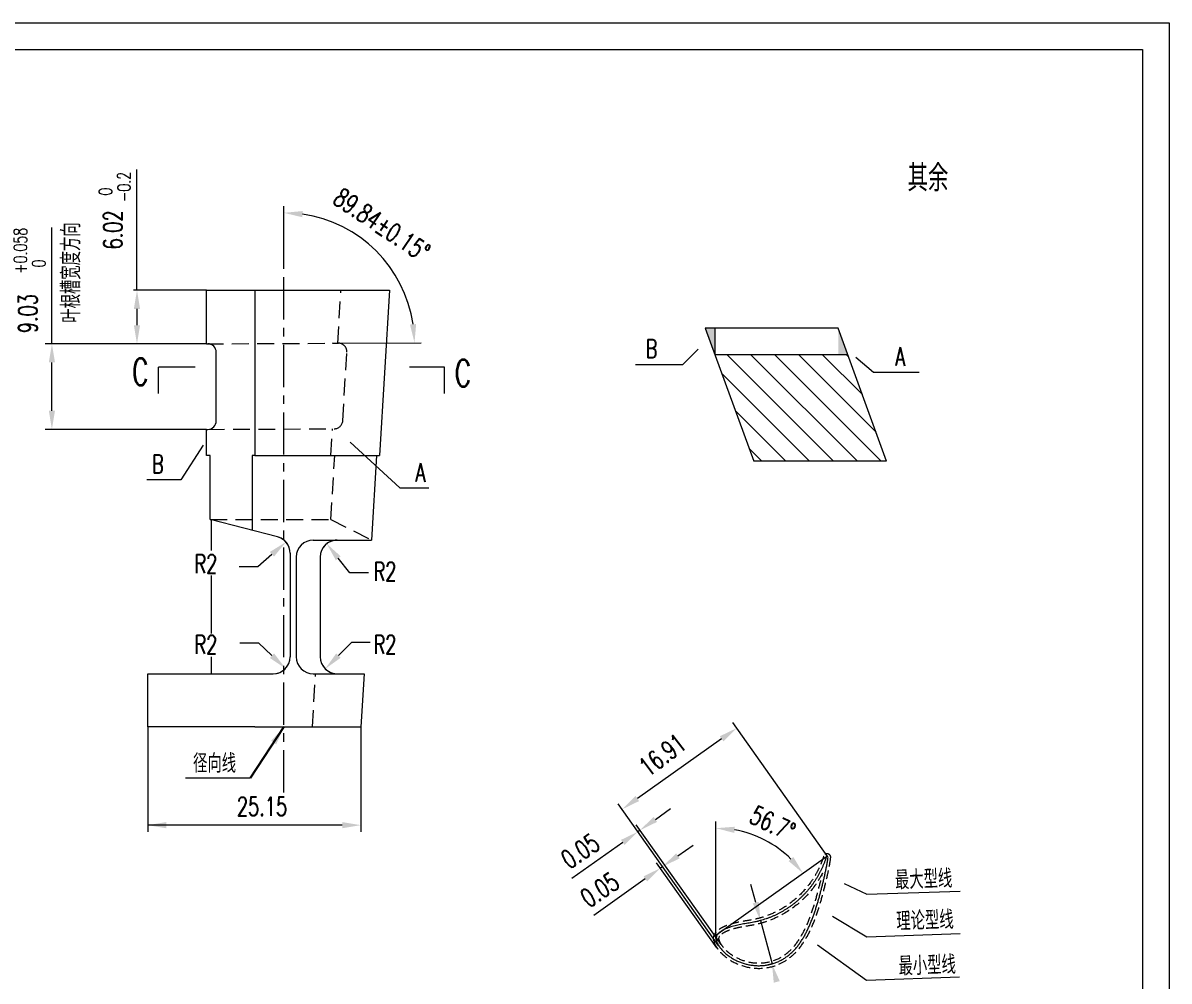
# Model space of a CAD drawing. Header units: inches. Extents: x 1744 to 2164, y 501 to 798.
# Drawn here: x 1948.9 to 2164.5, y 618.4 to 798.5 of the extents above; entities that cross this region are included whole.
import ezdxf

# ---------------------------------------------------------------- set-up
doc = ezdxf.new("R2010")
doc.units = ezdxf.units.IN
doc.header["$MEASUREMENT"] = 0
doc.linetypes.add('CENTER', pattern=[50.8, 31.75, -6.35, 6.35, -6.35])
doc.linetypes.add('DASHED', pattern=[19.05, 12.7, -6.35])
for name, color, linetype, lineweight in [('10粗实线层', 6, 'Continuous', 0), ('1轮廓实线层', 7, 'Continuous', 0), ('3中心线层', 1, 'CENTER', 0), ('4虚线层', 1, 'DASHED', 0), ('5剖面线层', 2, 'Continuous', 0), ('6文字层', 3, 'Continuous', 0), ('7标注层', 4, 'Continuous', 0), ('图框层', 7, 'Continuous', 0)]:
    doc.layers.add(name, color=color, linetype=linetype, lineweight=lineweight)
doc.styles.add('HCTC', font='ROMANS.SHX', dxfattribs={"width": 0.7, "bigfont": 'INTECAD.SHX'})
doc.dimstyles.new('副本HCTC 0.5', dxfattribs={"dimtxt": 3.5, "dimasz": 3.5, "dimexe": 1.25, "dimexo": 0, "dimgap": -1.5, "dimtad": 1, "dimdec": 4, "dimlfac": 0.5, "dimdsep": 46, "dimtxsty": 'HCTC', "dimcen": 2.5, "dimclrd": 4, "dimclrt": 3, "dimadec": 0, "dimazin": 2, "dimtp": 0.1, "dimtm": 0.1, "dimtfac": 0.71, "dimtdec": 4, "dimtofl": 0, "dimtmove": 0, "dimatfit": 3, "dimfxl": 0, "dimarcsym": 0})

# ---------------------------------------------------------------- blocks, each defined once
blk = doc.blocks.new('末导叶12.5-54.7')
at = {"layer": '6文字层', "color": 3, "char_height": 3.5, "attachment_point": 5, "rotation": 90, "style": 'HCTC'}
for s, insert in [('\\A1;{\\H0.71x;\\S 0^ -0.2;}', (196.69, 261.19)), ('\\A1;{\\H0.71x;\\S+0.058^  0;}', (180.68, 249.18))]:
    blk.add_mtext(s, dxfattribs=dict(at, insert=insert))
at = {"layer": '6文字层', "style": 'HCTC', "width": 0.7}
for tag, p, rotation in [('Δ', (237.46, 258.27), 326.2368), ('HG3', (198.1, 249.42), 90), ('HG4', (182.09, 233.69), 90), ('RG3', (98.78, 226.52), 319.9707), ('HG1', (43.94, 217.85), 90), ('HG2', (120.68, 217.21), 90), ('HG', (132.65, 215.11), 90), ('RG1', (60.06, 202.52), 39.6842), ('RG2', (102.25, 206.41), 319.9707), ('H', (33.91, 198.23), 90), ('HLEJ', (44.14, 175.07), 90), ('HLE', (132.65, 176.69), 90), ('L', (297, 150.17), 37.1811), ('安装角B', (315.77, 141.86), 334.1282), ('D1', (33.91, 137.93), 90), ('LP2', (282.18, 132.83), 34.6028), ('LP1', (285.84, 125.56), 34.1648), ('YH', (327.41, 100.49), 359.9532), ('Q', (107.1, 76.13), 102.2926), ('菱形角', (64.28, 61.57), 97.8256), ('YD', (54.35, 58.97), 105.4557), ('B', (102.57, 57.78), 90), ('P', (124.79, 56.8), 111.6765), ('YS', (46.41, 52.46), 106.1411)]:
    blk.add_attdef(tag, p, '', height=3.5, rotation=rotation, dxfattribs=at)
for tag, p in [('AG', (71.69, 224.76)), ('RLE2', (211.67, 188.59)), ('RLE1', (245.36, 187.13)), ('ALE', (80.45, 174.19)), ('AB', (103.74, 174.19)), ('RLE4', (211.67, 173.41)), ('RLE3', (245.36, 173.41)), ('A', (78.33, 145.56)), ('MQ', (219.65, 142.99)), ('叶型号', (215.94, 87.4))]:
    blk.add_attdef(tag, p, '', height=3.5, dxfattribs=at)
blk = doc.blocks.new('ZwmFrameMain_A3^_^中文^_^landscape')
at = {"color": 7, "linetype": 'Continuous'}
for p, q in [((-25, 292), (395, 292)), ((395, 292), (395, -5))]:
    blk.add_line(p, q, dxfattribs=at)
at = {"color": 6, "linetype": 'Continuous'}
for p, q in [((0, 287), (390, 287)), ((390, 287), (390, 0))]:
    blk.add_line(p, q, dxfattribs=at)

msp = doc.modelspace()

# ---------------------------------------------------------------- hatches: boundary and pattern name
at = {"layer": '5剖面线层'}
h = msp.add_hatch(color=256, dxfattribs=at)
h.paths.add_polyline_path([(2079.07, 736.11), (2077.25, 741.11), (2079.07, 741.11)])
h.paths.add_polyline_path([(2104.05, 736.11), (2102.23, 736.11), (2102.23, 741.11)])
h = msp.add_hatch(dxfattribs=at)
h.set_pattern_fill('ANSI31', color=256, angle=90, style=0)
h.set_pattern_definition([(315, (2443.1538, 958.0065), (2.245064, 2.245064), [])])
h.paths.add_polyline_path([(2111.33, 716.11), (2086.35, 716.11), (2079.06, 736.11), (2104.05, 736.11)])

# ---------------------------------------------------------------- linework, layer by layer
at = {"layer": '10粗实线层'}
for p, q in [((1981.31, 733.82), (1974.41, 733.82)), ((2028.22, 733.82), (2021.58, 733.82))]:
    msp.add_line(p, q, dxfattribs=at)
at = {"layer": '1轮廓实线层', "linetype": 'Continuous', "lineweight": 15}
for p, q in [((1983.44, 738.19), (1983.44, 748.25)), ((1983.44, 748.25), (2017.83, 748.25)), ((1992.54, 748.25), (1992.54, 717.17)), ((2017.83, 748.25), (2015.95, 717.17)), ((2102.23, 741.11), (2077.24, 741.11)), ((2077.24, 741.11), (2086.35, 716.11)), ((2079.07, 736.11), (2079.07, 741.11)), ((2111.33, 716.11), (2102.23, 741.11)), ((1983.44, 738.19), (1983.65, 738.19)), ((1985.26, 723.6), (1985.26, 736.59)), ((2104.05, 736.11), (2079.07, 736.11)), ((1983.44, 717.17), (1983.44, 722.11)), ((1983.44, 722.11), (1983.67, 722.11)), ((1984.14, 717.17), (1983.44, 717.17)), ((1984.14, 705.17), (1984.14, 717.17)), ((1992, 717.17), (1992, 703.15)), ((1992.54, 717.17), (1992, 717.17)), ((1992.54, 717.17), (2015.95, 717.17)), ((2015.42, 717.17), (2014.46, 701.31)), ((2111.33, 716.11), (2086.35, 716.11)), ((1984.36, 699.33), (1984.36, 705.11)), ((2003.52, 701.31), (2014.46, 701.31)), ((1999.16, 698.83), (1999.16, 679.37)), ((2000.32, 698.11), (2000.32, 679.37)), ((2004.83, 698.11), (2004.83, 679.37)), ((1984.36, 683.74), (1984.36, 694.62)), ((1984.36, 676.17), (1984.36, 679.37)), ((1984.36, 676.17), (1984.36, 679.37)), ((1972.37, 676.17), (1995.96, 676.17)), ((2003.52, 676.17), (2013.06, 676.17)), ((2013.06, 676.17), (2012.45, 666.17)), ((1992.54, 666.17), (1972.37, 666.17)), ((1992.54, 666.17), (2012.45, 666.17))]:
    msp.add_line(p, q, dxfattribs=at)
at = {"layer": '1轮廓实线层'}
for p, q in [((1996.76, 701.93), (1984.14, 705.17)), ((1972.37, 666.17), (1972.37, 676.17))]:
    msp.add_line(p, q, dxfattribs=at)
at = {"layer": '1轮廓实线层', "linetype": 'Continuous', "lineweight": 15}
for centre, radius, start, end in [((1983.66, 736.59), 1.6, 0, 90.24), ((1983.66, 723.71), 1.6, 270.26, 0), ((2003.52, 698.11), 3.2, 90, 180), ((2008.03, 698.11), 3.2, 90, 180), ((1995.96, 679.37), 3.2, 270, 0), ((2003.52, 679.37), 3.2, 180, 270), ((2008.03, 679.37), 3.2, 180, 270)]:
    msp.add_arc(centre, radius, start, end, dxfattribs=at)
at = {"layer": '1轮廓实线层', "lineweight": 15}
msp.add_arc((1995.96, 698.83), 3.2, 0, 75.5917, dxfattribs=at)
at = {"layer": '1轮廓实线层', "ltscale": 0.125}
for centre, radius, start, end in [((2100.15, 641.67), 0.18, 351.5493, 163.7434), ((2080.4, 626.4), 1.16, 141.0349, 202.1516)]:
    msp.add_arc(centre, radius, start, end, dxfattribs=at)
for points, knots in [([(2079.33, 625.96), (2079.37, 625.81), (2079.5, 625.43), (2079.87, 624.89), (2080.32, 624.3), (2080.84, 623.77), (2081.41, 623.3), (2082.01, 622.87), (2082.65, 622.49), (2083.31, 622.16), (2084, 621.89), (2084.71, 621.66), (2085.43, 621.49), (2086.16, 621.37), (2086.9, 621.31), (2087.64, 621.3), (2088.38, 621.36), (2089.11, 621.47), (2089.83, 621.65), (2090.53, 621.89), (2091.21, 622.18), (2091.86, 622.53), (2092.48, 622.94), (2093.07, 623.39), (2093.62, 623.89), (2094.13, 624.42), (2094.61, 624.99), (2095.05, 625.58), (2095.46, 626.2), (2095.84, 626.84), (2096.19, 627.49), (2096.52, 628.15), (2096.83, 628.82), (2097.11, 629.51), (2097.38, 630.2), (2097.64, 630.9), (2097.88, 631.6), (2098.11, 632.31), (2098.33, 633.02), (2098.54, 633.74), (2098.73, 634.45), (2098.93, 635.17), (2099.12, 635.9), (2099.3, 636.63), (2099.48, 637.36), (2099.65, 638.09), (2099.8, 638.79), (2099.96, 639.53), (2100.1, 640.26), (2100.23, 640.98), (2100.3, 641.44), (2100.33, 641.64)], [-18.131078, -18.131078, -18.131078, -18.131078, -17.898019, -17.525338, -17.156311, -16.790855, -16.415524, -16.047963, -15.678871, -15.310731, -14.936307, -14.568196, -14.199362, -13.827833, -13.456311, -13.087315, -12.718462, -12.347055, -11.975306, -11.605755, -11.235697, -10.867735, -10.499968, -10.124505, -9.753897, -9.389231, -9.014726, -8.649696, -8.278199, -7.902007, -7.537622, -7.163087, -6.796726, -6.42855, -6.043321, -5.684383, -5.315564, -4.938583, -4.556162, -4.201928, -3.820447, -3.445305, -3.081924, -2.693617, -2.318095, -1.958722, -1.567335, -1.235515, -0.831663, -0.451866, -0.13699, -0.13699, -0.13699, -0.13699]), ([(2099.98, 641.72), (2099.93, 641.56), (2099.81, 641.22), (2099.63, 640.72), (2099.42, 640.21), (2099.2, 639.71), (2098.97, 639.22), (2098.73, 638.74), (2098.46, 638.26), (2098.19, 637.79), (2097.9, 637.33), (2097.59, 636.88), (2097.28, 636.43), (2096.95, 636), (2096.61, 635.58), (2096.25, 635.17), (2095.88, 634.77), (2095.5, 634.38), (2095.12, 634), (2094.72, 633.63), (2094.3, 633.28), (2093.88, 632.94), (2093.45, 632.61), (2093.01, 632.3), (2092.56, 632), (2092.09, 631.71), (2091.62, 631.44), (2091.15, 631.18), (2090.66, 630.93), (2090.17, 630.71), (2089.67, 630.49), (2089.17, 630.29), (2088.66, 630.11), (2088.14, 629.93), (2087.62, 629.78), (2087.09, 629.64), (2086.56, 629.52), (2086.03, 629.42), (2085.5, 629.33), (2084.97, 629.24), (2084.43, 629.15), (2083.9, 629.06), (2083.36, 628.95), (2082.83, 628.82), (2082.31, 628.68), (2081.79, 628.52), (2081.28, 628.33), (2080.79, 628.11), (2080.31, 627.85), (2079.86, 627.53), (2079.62, 627.26), (2079.5, 627.12)], [0, 0, 0, 0, 0.25259, 0.533426, 0.803921, 1.081097, 1.34789, 1.619363, 1.894873, 2.162804, 2.435558, 2.712539, 2.983779, 3.250313, 3.521506, 3.797059, 4.068931, 4.337827, 4.611559, 4.882672, 5.151463, 5.424853, 5.696305, 5.96633, 6.235358, 6.509624, 6.783263, 7.050909, 7.324191, 7.597649, 7.866272, 8.135849, 8.411758, 8.678507, 8.951619, 9.225941, 9.496885, 9.765395, 10.037068, 10.30771, 10.578498, 10.850356, 11.124185, 11.396086, 11.666664, 11.936671, 12.208073, 12.478949, 12.749725, 13.023269, 13.295252, 13.295252, 13.295252, 13.295252])]:
    msp.add_open_spline(points, degree=3, knots=knots, dxfattribs=at)
at = {"layer": '3中心线层', "ltscale": 0.25}
msp.add_line((1997.99, 653.87), (1997.99, 753), dxfattribs=at)
at = {"layer": '4虚线层', "ltscale": 0.25}
for p, q in [((2008.11, 738.25), (2008.71, 748.25)), ((1983.44, 738.19), (2008.23, 738.3)), ((2009.06, 723.72), (2009.83, 736.6)), ((1983.67, 722.11), (2007.47, 722.22)), ((2006.84, 717.17), (2007.14, 722.22)), ((2006.81, 705.17), (2007.54, 717.17)), ((1984.14, 705.17), (2006.81, 705.17)), ((2006.81, 705.17), (2014.46, 701.31)), ((2003.34, 666.17), (2003.94, 676.2))]:
    msp.add_line(p, q, dxfattribs=at)
for centre, start, end in [((2008.24, 736.7), 356.5453, 90.26), ((2007.46, 723.82), 270.26, 356.5453)]:
    msp.add_arc(centre, 1.6, start, end, dxfattribs=at)
at = {"layer": '4虚线层', "ltscale": 0.125}
for centre, radius, start, end in [((2100.15, 641.67), 0.68, 351.5493, 163.7434), ((2080.4, 626.4), 1.66, 141.0349, 202.1516), ((2080.4, 626.4), 0.656, 141.0349, 202.1516)]:
    msp.add_arc(centre, radius, start, end, dxfattribs=at)
for points, knots in [([(2078.85, 625.82), (2078.89, 625.67), (2078.95, 625.51), (2079.1, 625.16), (2079.21, 624.99), (2079.41, 624.68), (2079.51, 624.54), (2079.73, 624.26), (2079.84, 624.11), (2080.23, 623.67), (2080.52, 623.4), (2081.13, 622.89), (2081.45, 622.65), (2082.69, 621.85), (2083.69, 621.42), (2085.76, 620.87), (2086.85, 620.76), (2089, 620.89), (2090.07, 621.14), (2091.77, 621.88), (2092.44, 622.28), (2093.65, 623.21), (2094.2, 623.74), (2095.37, 625.1), (2095.93, 625.97), (2096.92, 627.77), (2097.33, 628.7), (2098.07, 630.58), (2098.39, 631.54), (2098.98, 633.46), (2099.25, 634.43), (2099.75, 636.37), (2099.99, 637.34), (2100.35, 638.93), (2100.48, 639.55), (2100.67, 640.56), (2100.73, 640.95), (2100.8, 641.41), (2100.81, 641.49), (2100.82, 641.57)], [-18.131078, -18.131078, -18.131078, -18.131078, -17.911089, -17.911089, -17.658822, -17.658822, -17.406556, -17.406556, -17.154289, -17.154289, -16.591802, -16.591802, -16.029314, -16.029314, -14.49384, -14.49384, -12.958365, -12.958365, -11.422891, -11.422891, -10.334424, -10.334424, -9.245958, -9.245958, -7.751855, -7.751855, -6.257753, -6.257753, -4.76365, -4.76365, -3.269548, -3.269548, -1.775446, -1.775446, -0.833648, -0.833648, -0.259026, -0.259026, -0.13699, -0.13699, -0.13699, -0.13699]), ([(2099.5, 641.88), (2099.42, 641.64), (2099.35, 641.41), (2099.17, 640.94), (2099.08, 640.71), (2098.89, 640.25), (2098.8, 640.03), (2098.46, 639.3), (2098.21, 638.82), (2097.66, 637.87), (2097.36, 637.41), (2096.3, 635.93), (2095.44, 634.97), (2093.55, 633.26), (2092.51, 632.51), (2090.54, 631.41), (2089.65, 631), (2088.18, 630.46), (2087.61, 630.29), (2086.48, 630.01), (2085.89, 629.9), (2084.71, 629.7), (2084.1, 629.61), (2083.03, 629.39), (2082.57, 629.28), (2081.75, 629.03), (2081.38, 628.91), (2080.79, 628.67), (2080.58, 628.56), (2080.19, 628.35), (2080.03, 628.25), (2079.74, 628.06), (2079.63, 627.97), (2079.41, 627.77), (2079.32, 627.67), (2079.2, 627.54), (2079.16, 627.49), (2079.13, 627.45)], [0, 0, 0, 0, 0.381505, 0.381505, 0.763009, 0.763009, 1.144514, 1.144514, 1.98971, 1.98971, 2.834907, 2.834907, 4.803244, 4.803244, 6.771582, 6.771582, 8.279789, 8.279789, 9.187937, 9.187937, 10.096086, 10.096086, 11.004234, 11.004234, 11.692892, 11.692892, 12.253398, 12.253398, 12.580817, 12.580817, 12.855065, 12.855065, 13.035473, 13.035473, 13.215882, 13.215882, 13.295252, 13.295252, 13.295252, 13.295252]), ([(2079.81, 626.1), (2079.85, 625.97), (2079.89, 625.85), (2079.99, 625.62), (2080.07, 625.49), (2080.25, 625.22), (2080.36, 625.08), (2080.56, 624.81), (2080.67, 624.69), (2080.89, 624.44), (2081, 624.32), (2081.37, 623.98), (2081.63, 623.76), (2082.17, 623.37), (2082.46, 623.18), (2083.55, 622.57), (2084.42, 622.23), (2086.25, 621.82), (2087.22, 621.75), (2089.12, 621.94), (2090.06, 622.2), (2091.78, 623.02), (2092.57, 623.58), (2093.96, 624.93), (2094.55, 625.7), (2095.59, 627.37), (2096.03, 628.26), (2096.82, 630.08), (2097.16, 631.02), (2097.78, 632.93), (2098.06, 633.89), (2098.59, 635.85), (2098.84, 636.84), (2099.14, 638.12), (2099.21, 638.42), (2099.27, 638.71)], [-18.131078, -18.131078, -18.131078, -18.131078, -17.906256, -17.906256, -17.638201, -17.638201, -17.370147, -17.370147, -17.102092, -17.102092, -16.834037, -16.834037, -16.297928, -16.297928, -15.761819, -15.761819, -14.314787, -14.314787, -12.795179, -12.795179, -11.275572, -11.275572, -9.755964, -9.755964, -8.236357, -8.236357, -6.716749, -6.716749, -5.197141, -5.197141, -3.677534, -3.677534, -2.13991, -2.13991, -1.684881, -1.684881, -1.684881, -1.684881]), ([(2099.27, 638.71), (2099.15, 638.46), (2099.01, 638.22), (2098.6, 637.5), (2098.31, 637.04), (2097.13, 635.34), (2096.12, 634.2), (2093.84, 632.2), (2092.57, 631.35), (2090.39, 630.23), (2089.53, 629.87), (2088.1, 629.39), (2087.54, 629.23), (2086.4, 628.97), (2085.84, 628.87), (2084.72, 628.69), (2084.17, 628.6), (2083.21, 628.4), (2082.8, 628.3), (2082.07, 628.09), (2081.76, 627.98), (2081.25, 627.77), (2081.05, 627.68), (2080.67, 627.48), (2080.48, 627.36), (2080.24, 627.17), (2080.17, 627.11), (2080.02, 626.96), (2079.95, 626.88), (2079.88, 626.79)], [1.507496, 1.507496, 1.507496, 1.507496, 1.913767, 1.913767, 2.713126, 2.713126, 4.926136, 4.926136, 7.139146, 7.139146, 8.498239, 8.498239, 9.344856, 9.344856, 10.191473, 10.191473, 11.038091, 11.038091, 11.695449, 11.695449, 12.219144, 12.219144, 12.574091, 12.574091, 12.929038, 12.929038, 13.124874, 13.124874, 13.295252, 13.295252, 13.295252, 13.295252])]:
    msp.add_open_spline(points, degree=3, knots=knots, dxfattribs=at)
at = {"layer": '7标注层', "color": 4}
for p, q in [((1970.36, 748.25), (1970.36, 770.94)), ((1954.36, 738.19), (1954.36, 760.02)), ((1970.36, 744.75), (1970.36, 741.69)), ((1954.36, 725.61), (1954.36, 734.69)), ((1993.1, 696.33), (1995.73, 698.63)), ((1989.6, 696.33), (1993.1, 696.33)), ((2010.39, 695.14), (2008.21, 697.88)), ((2013.89, 695.14), (2010.39, 695.14)), ((1989.69, 681.97), (1993.19, 681.97)), ((1993.19, 681.97), (1995.74, 679.58)), ((2010.71, 682.06), (2008.24, 679.58)), ((2014.21, 682.06), (2010.71, 682.06)), ((2080.31, 663.95), (2064.46, 652.73)), ((2067.84, 648.8), (2070.69, 650.83)), ((2061.72, 644.47), (2052.11, 637.67)), ((2072.08, 641.96), (2074.93, 643.98)), ((2065.95, 637.62), (2056.25, 630.75)), ((2086.73, 633.17), (2085.83, 636.55))]:
    msp.add_line(p, q, dxfattribs=at)
at = {"layer": '7标注层'}
for p, q in [((1997.99, 753), (1997.99, 764.06)), ((1983.44, 748.25), (1969.71, 748.25)), ((1983.44, 738.19), (1953.11, 738.19)), ((1983.44, 738.19), (1969.71, 738.19)), ((2007.07, 738.3), (2023.8, 738.37)), ((1983.44, 722.11), (1953.11, 722.11)), ((1972.37, 666.17), (1972.37, 646.47)), ((2012.45, 666.17), (2012.45, 646.47)), ((2100.3, 641.78), (2082.44, 666.99)), ((2078.73, 626.51), (2060.88, 651.72)), ((2008.95, 647.72), (1972.37, 647.72)), ((2080.22, 625.27), (2064.26, 647.8)), ((2064.98, 646.78), (2064.58, 646.5)), ((2079.24, 633.74), (2079.24, 648.4)), ((2079.42, 624.67), (2068.09, 640.67)), ((2079.22, 627.07), (2100.05, 641.82)), ((2069.22, 639.94), (2068.81, 639.65)), ((2079.24, 626.4), (2079.24, 633.79)), ((2087.62, 629.78), (2086.41, 629.46)), ((2087.62, 629.78), (2089.78, 621.64)), ((2079.81, 624.98), (2078.73, 626.51)), ((2089.78, 621.64), (2088.57, 621.32))]:
    msp.add_line(p, q, dxfattribs=at)
at = {"layer": '7标注层', "color": 4, "lineweight": 0}
for p, q in [((2075.87, 737.16), (2072.96, 734.25)), ((2105.57, 735.67), (2108.85, 732.88)), ((2072.96, 734.25), (2064.09, 734.25)), ((2108.85, 732.88), (2117.48, 732.88)), ((1982.79, 719.16), (1978.63, 712.61)), ((2010.48, 719.73), (2019.77, 711.13)), ((1978.63, 712.61), (1972.22, 712.61)), ((2019.77, 711.13), (2025.24, 711.13)), ((1991.66, 656.54), (1979.51, 656.54)), ((2103.36, 636.77), (2107.63, 634.73)), ((2107.63, 634.73), (2125.15, 635.34)), ((2101.15, 630.64), (2107.62, 626.75)), ((2107.62, 626.75), (2125.16, 627.36)), ((2098.36, 625.25), (2107.54, 618.57)), ((2107.54, 618.57), (2125.06, 619.19))]:
    msp.add_line(p, q, dxfattribs=at)
at = {"layer": '7标注层', "lineweight": 0}
for p, q in [((1974.41, 728.82), (1974.41, 733.82)), ((2028.22, 728.82), (2028.22, 733.82))]:
    msp.add_line(p, q, dxfattribs=at)
at = {"layer": '7标注层', "color": 4}
for centre, radius, start, end in [((1997.99, 738.25), 24.56, 8.433, 81.827), ((2079.24, 627.09), 20.06, 45.3099, 79.9956)]:
    msp.add_arc(centre, radius, start, end, dxfattribs=at)
at = {"layer": '7标注层'}
for centre, start, end in [((1995.96, 698.83), 18.5891, 75.5917), ((2008.03, 698.11), 90, 150.9993), ((1995.96, 679.37), 270, 339.3069), ((2008.03, 679.37), 202.4544, 270)]:
    msp.add_arc(centre, 3.2, start, end, dxfattribs=at)
at = {"layer": '7标注层', "color": 4}
for points in [[(2001.44, 761.98), (2001.52, 763.14), (1997.99, 762.81)], [(1969.77, 744.75), (1970.94, 744.75), (1970.36, 748.25)], [(1970.94, 741.69), (1969.77, 741.69), (1970.36, 738.19)], [(2022.86, 741.9), (2021.7, 741.81), (2022.55, 738.37)], [(2078.34, 739.63), (2075.45, 737.57), (2076.28, 736.75), (2078.34, 739.63)], [(1953.78, 734.69), (1954.94, 734.69), (1954.36, 738.19)], [(2102.9, 737.94), (2105.19, 735.23), (2105.95, 736.11), (2102.9, 737.94)], [(1954.94, 725.61), (1953.78, 725.61), (1954.36, 722.11)], [(1984.66, 722.11), (1982.29, 719.47), (1983.28, 718.85), (1984.66, 722.11)], [(2007.91, 722.11), (2010.08, 719.3), (2010.88, 720.16), (2007.91, 722.11)], [(1995.35, 699.07), (1996.12, 698.19), (1998.37, 700.93)], [(2007.76, 697.51), (2008.67, 698.24), (2006.04, 700.62)], [(1996.14, 680), (1995.34, 679.15), (1998.29, 677.18)], [(2008.65, 679.17), (2007.83, 679.99), (2005.76, 677.11)], [(2079.97, 664.43), (2080.65, 663.47), (2083.17, 665.97)], [(2064.79, 652.25), (2064.12, 653.2), (2061.6, 650.7)], [(2067.5, 649.28), (2068.17, 648.33), (2064.98, 646.78)], [(2082.68, 646.26), (2082.78, 647.42), (2079.24, 647.15)], [(2062.05, 643.99), (2061.38, 644.95), (2064.57, 646.49)], [(2071.74, 642.43), (2072.41, 641.48), (2069.22, 639.93)], [(2093.8, 641.73), (2092.91, 640.97), (2095.62, 638.68)], [(2066.29, 637.15), (2065.62, 638.1), (2068.81, 639.65)], [(2100.2, 638.28), (2103.11, 636.25), (2103.61, 637.3), (2100.2, 638.28)], [(2087.29, 633.32), (2086.16, 633.02), (2087.62, 629.78)], [(2098.15, 632.44), (2100.85, 630.14), (2101.45, 631.14), (2098.15, 632.44)], [(2095.53, 627.31), (2098.01, 624.78), (2098.7, 625.72), (2095.53, 627.31)], [(2090.11, 618.11), (2091.24, 618.41), (2089.78, 621.64)]]:
    msp.add_solid(points, dxfattribs=at)
at = {"layer": '7标注层'}
for points in [[(1974.41, 723.82), (1973.58, 728.82), (1975.24, 728.82), (1974.41, 723.82)], [(2028.22, 723.82), (2027.39, 728.82), (2029.05, 728.82), (2028.22, 723.82)], [(1975.87, 647.14), (1975.87, 648.3), (1972.37, 647.72)], [(2008.95, 648.3), (2008.95, 647.14), (2012.45, 647.72)]]:
    msp.add_solid(points, dxfattribs=at)

# ---------------------------------------------------------------- texts
at = {"layer": '6文字层', "style": 'HCTC', "width": 0.7}
msp.add_text('其余', height=5, dxfattribs=at).set_placement((2115.26, 766.84))
msp.add_text('叶根槽宽度方向', height=3.5, rotation=90, dxfattribs=at).set_placement((1959.71, 742.16))
at = {"layer": '6文字层', "color": 3, "char_height": 3.5, "style": 'HCTC'}
for s, insert, attachment_point in [('B', (2068.2, 735.53), 9), ('B', (1973.15, 713.85), 7), ('径向线', (1980.91, 657.58), 7)]:
    msp.add_mtext(s, dxfattribs=dict(at, insert=insert, attachment_point=attachment_point))
at = {"layer": '6文字层', "color": 3, "extrusion": (0, 0, -1), "char_height": 3.5, "text_direction": (-1, 0, 0), "style": 'HCTC'}
for insert, attachment_point in [((2114.83, 734.03), 7), ((2022.71, 712.25), 9)]:
    msp.add_mtext('A', dxfattribs=dict(at, insert=insert, attachment_point=attachment_point))
at = {"layer": '6文字层', "char_height": 5, "attachment_point": 5, "style": 'HCTC'}
for insert in [(1970.99, 732.92), (2031.65, 732.66)]:
    msp.add_mtext('C', dxfattribs=dict(at, insert=insert))
at = {"layer": '6文字层', "color": 3, "char_height": 3.5, "attachment_point": 7, "rotation": 2, "style": 'HCTC'}
for s, insert in [('最大型线', (2112.96, 635.61)), ('理论型线', (2113.22, 627.88)), ('最小型线', (2113.63, 619.43))]:
    msp.add_mtext(s, dxfattribs=dict(at, insert=insert))

# ---------------------------------------------------------------- leaders
at = {"layer": '7标注层'}
msp.add_leader([(1997.99, 666.17), (1991.66, 656.54)], dimstyle='副本HCTC 0.5', override={"dimgap": 1.5, "dimtad": 0}, dxfattribs=at)

# ---------------------------------------------------------------- next in the draw order: block references
at = {"layer": '6文字层'}
ref = msp.add_blockref('末导叶12.5-54.7', (1769.49, 506.5), dxfattribs=at)
ref.add_attrib('MQ', '25.15', (1989.14, 649.49), dxfattribs={"height": 3.5, "style": 'HCTC', "width": 0.7})
ref.add_attrib('安装角B', '56.7°', (2085.26, 648.36), dxfattribs={"height": 3.5, "rotation": 334.1282, "style": 'HCTC', "width": 0.7})
ref.add_attrib('L', '16.91', (2066.49, 656.67), dxfattribs={"height": 3.5, "rotation": 37.1811, "style": 'HCTC', "width": 0.7})
ref.add_attrib('LP2', '0.05', (2051.68, 639.33), dxfattribs={"height": 3.5, "rotation": 34.6028, "style": 'HCTC', "width": 0.7})
ref.add_attrib('LP1', '0.05', (2055.33, 632.06), dxfattribs={"height": 3.5, "rotation": 34.1648, "style": 'HCTC', "width": 0.7})
ref.add_attrib('RLE4', 'R2', (1981.16, 679.91), dxfattribs={"height": 3.5, "style": 'HCTC', "width": 0.7})
ref.add_attrib('RLE3', 'R2', (2014.85, 679.91), dxfattribs={"height": 3.5, "style": 'HCTC', "width": 0.7})
ref.add_attrib('RLE2', 'R2', (1981.16, 695.09), dxfattribs={"height": 3.5, "style": 'HCTC', "width": 0.7})
ref.add_attrib('RLE1', 'R2', (2014.85, 693.63), dxfattribs={"height": 3.5, "style": 'HCTC', "width": 0.7})
ref.add_attrib('HG4', '9.03', (1951.58, 740.19), dxfattribs={"height": 3.5, "rotation": 90, "style": 'HCTC', "width": 0.7})
ref.add_attrib('HG3', '6.02', (1967.59, 755.92), dxfattribs={"height": 3.5, "rotation": 90, "style": 'HCTC', "width": 0.7})
ref.add_attrib('Δ', '89.84±0.15°', (2006.96, 764.77), dxfattribs={"height": 3.5, "rotation": 326.2368, "style": 'HCTC', "width": 0.7})

# ---------------------------------------------------------------- next in the draw order: block references
at = {"layer": '图框层'}
msp.add_blockref('ZwmFrameMain_A3^_^中文^_^landscape', (1769.45, 506.5), dxfattribs=at)

doc.saveas('drawing.dxf')
